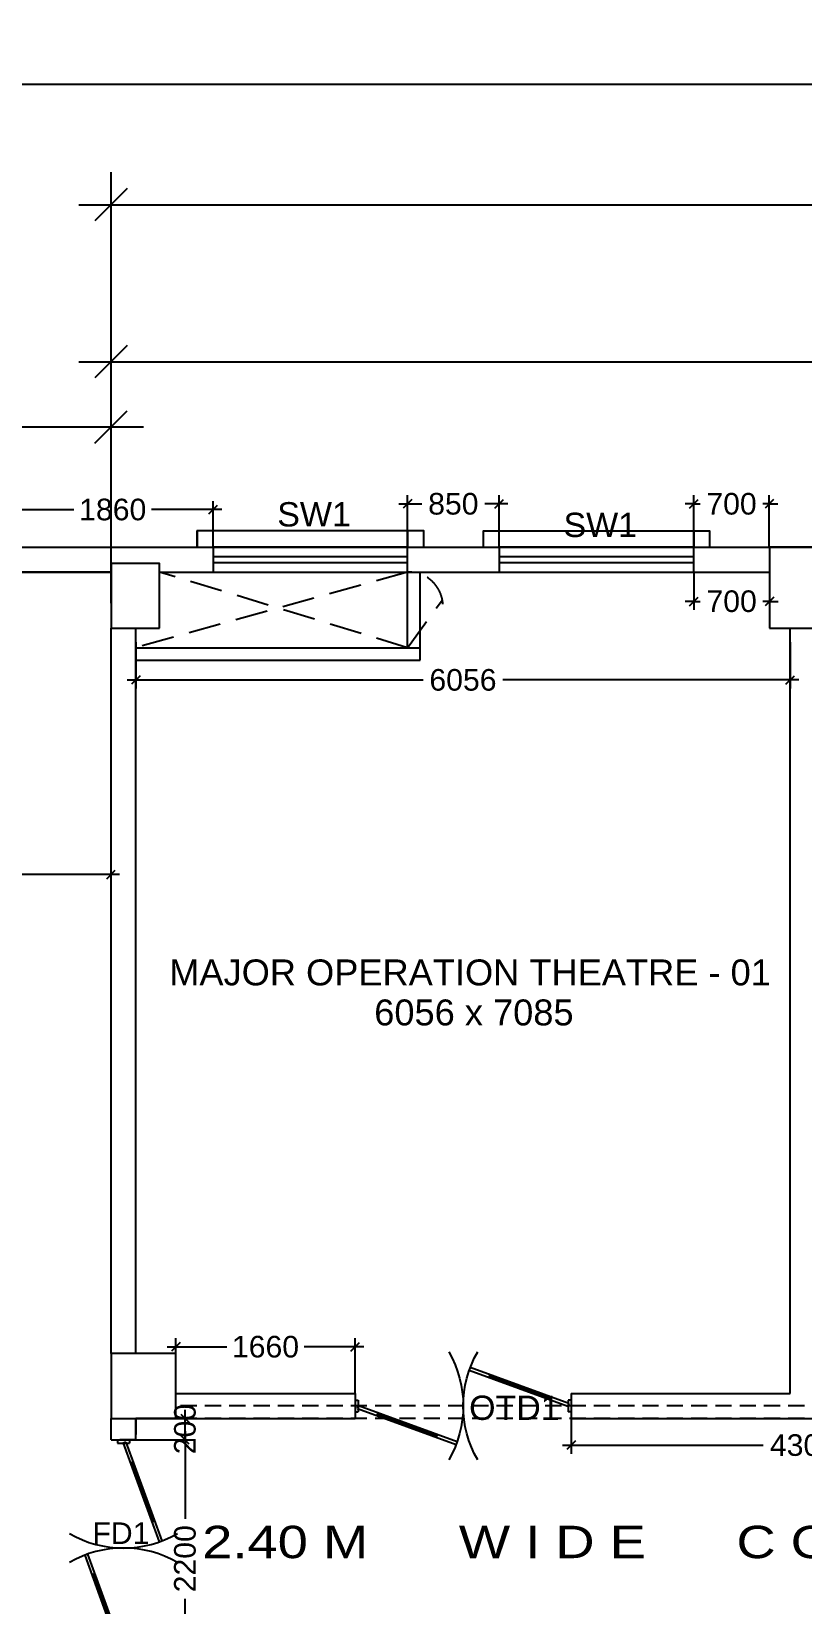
# Model space of a CAD drawing. Extents: x 6345096 to 6738923, y -6490958 to -6305885.
# Drawn here: x 6610143 to 6617280, y -6346804 to -6332241 of the extents above; entities that cross this region are included whole.
import ezdxf
from ezdxf.enums import TextEntityAlignment as Align

# ---------------------------------------------------------------- set-up
doc = ezdxf.new("R2010")
doc.units = 0
doc.header["$LTSCALE"] = 600
doc.header["$MEASUREMENT"] = 0
doc.header["$PDMODE"] = 35
doc.linetypes.add('DASHED', pattern=[0.75, 0.5, -0.25])
doc.linetypes.add('HIDDEN', pattern=[0.375, 0.25, -0.125])
doc.layers.get('0').update_dxf_attribs({"linetype": 'CONTINUOUS'})
doc.layers.get('Defpoints').update_dxf_attribs({"linetype": 'CONTINUOUS'})
for name, color, linetype in [('chajja', 7, 'CONTINUOUS'), ('DIM', 8, 'CONTINUOUS'), ('DIM-TEXT', 8, 'CONTINUOUS'), ('DOOR', 32, 'CONTINUOUS'), ('Duct', 8, 'CONTINUOUS'), ('Ele Proje.', 7, 'CONTINUOUS'), ('Fire Door', 10, 'CONTINUOUS'), ('Fixed Glass', 171, 'CONTINUOUS'), ('HS', 251, 'CONTINUOUS'), ('joinery', 7, 'CONTINUOUS'), ('LA-column', 3, 'CONTINUOUS'), ('REVISIONS', 6, 'CONTINUOUS'), ('Room Dim', 1, 'CONTINUOUS'), ('TXT', 6, 'CONTINUOUS'), ('Walls', 7, 'CONTINUOUS'), ('WIN', 151, 'CONTINUOUS'), ('Working Dim', 5, 'CONTINUOUS')]:
    doc.layers.add(name, color=color, linetype=linetype)
doc.styles.add('ari', font='arial.ttf')
doc.styles.add('ARIAL', font='arial.ttf')
doc.styles.add('RT', font='romant.shx')
doc.styles.get("Standard").update_dxf_attribs({"font": 'romans.shx'})
doc.dimstyles.new('int. dim', dxfattribs={"dimtxt": 200, "dimasz": 80, "dimexe": 80, "dimexo": 0, "dimgap": 70, "dimtad": 0, "dimdec": 0, "dimzin": 12, "dimdsep": 46, "dimtxsty": 'ari', "dimblk": 'OBLIQUE', "dimcen": 2, "dimdle": 80, "dimclrd": 256, "dimclre": 256, "dimclrt": 6, "dimadec": 0, "dimazin": 0, "dimtfac": 1, "dimtdec": 0, "dimtix": 1, "dimtmove": 2, "dimatfit": 3, "dimfxl": 1, "dimtolj": 1, "dimtzin": 0, "dimlwd": -1, "dimlwe": -1, "dimarcsym": 0})
doc.dimstyles.new('STANDARD$0', dxfattribs={"dimscale": 0, "dimtxt": 150, "dimasz": 125, "dimexe": 0.75, "dimexo": 1, "dimgap": 25, "dimtad": 1, "dimdec": 0, "dimdsep": 46, "dimtxsty": 'Standard', "dimblk1": 'DOT', "dimblk2": 'DOT', "dimsah": 1, "dimcen": 2.5, "dimclrd": 1, "dimclre": 1, "dimclrt": 3, "dimadec": 0, "dimazin": 0, "dimtfac": 1, "dimtdec": 0, "dimtmove": 0, "dimatfit": 3, "dimldrblk": 'DOT', "dimfxl": 1, "dimtolj": 1, "dimtzin": 0, "dimarcsym": 0})
doc.dimstyles.new('TEXT', dxfattribs={"dimscale": 0, "dimtxt": 600, "dimasz": 300, "dimexe": 300, "dimexo": 30, "dimgap": 50, "dimtad": 0, "dimdec": 0, "dimzin": 0, "dimdsep": 46, "dimtxsty": 'RT', "dimblk": 'OBLIQUE', "dimcen": 0.09, "dimdle": 300, "dimclrd": 256, "dimclre": 256, "dimclrt": 170, "dimadec": 0, "dimazin": 0, "dimtfac": 1, "dimtdec": 0, "dimtofl": 0, "dimtmove": 2, "dimatfit": 3, "dimfxl": 1, "dimfrac": 2, "dimtolj": 1, "dimtzin": 0, "dimlwd": -1, "dimlwe": -1, "dimarcsym": 0})

# ---------------------------------------------------------------- blocks, each defined once
blk = doc.blocks.new('A$C15456D16')
at = {"layer": 'Fire Door'}
for p, q in [((969, -4), (56, 329)), ((969, -4), (56, 329)), ((969, -4), (56, 329)), ((979, 23), (65, 355)), ((979, 23), (65, 355)), ((979, 23), (65, 355)), ((248, 289), (238, 262)), ((248, 289), (238, 262)), ((248, 289), (238, 262)), ((791, 76), (243, 276)), ((791, 76), (243, 276)), ((791, 76), (243, 276)), ((-1000, 56), (-972, 56)), ((-1000, -56), (-1000, 56)), ((-1000, 56), (-972, 56)), ((-1000, -56), (-1000, 56)), ((-1000, 56), (-972, 56)), ((-1000, -56), (-1000, 56)), ((-979, -23), (-969, 4)), ((-979, -23), (-969, 4)), ((-979, -23), (-969, 4)), ((-972, -56), (-972, 56)), ((-972, -56), (-972, 56)), ((-972, -56), (-972, 56)), ((-969, 4), (-56, -329)), ((-969, 4), (-56, -329)), ((-969, 4), (-56, -329)), ((796, 89), (786, 63)), ((796, 89), (786, 63)), ((796, 89), (786, 63)), ((979, 23), (969, -4)), ((979, 23), (969, -4)), ((979, 23), (969, -4)), ((1000, 56), (972, 56)), ((972, -56), (972, 56)), ((1000, 56), (972, 56)), ((972, -56), (972, 56)), ((1000, 56), (972, 56)), ((972, -56), (972, 56)), ((1000, -56), (1000, 56)), ((1000, -56), (1000, 56)), ((1000, -56), (1000, 56)), ((-1000, -56), (-972, -56)), ((-1000, -56), (-972, -56)), ((-1000, -56), (-972, -56)), ((-979, -23), (-65, -355)), ((-979, -23), (-65, -355)), ((-979, -23), (-65, -355)), ((-796, -89), (-786, -63)), ((-796, -89), (-786, -63)), ((-796, -89), (-786, -63)), ((-791, -76), (-243, -276)), ((-791, -76), (-243, -276)), ((-791, -76), (-243, -276)), ((1000, -56), (972, -56)), ((1000, -56), (972, -56)), ((1000, -56), (972, -56)), ((-238, -262), (-248, -289)), ((-238, -262), (-248, -289)), ((-238, -262), (-248, -289))]:
    blk.add_line(p, q, dxfattribs=at)
at = {"layer": 'Fire Door', "extrusion": (0, 0, -1)}
for centre, major_axis, start_param, end_param in [((-1000, 0), (-1000, 0), 2.617886, 3.665084), ((-1000, 0), (-1000, 0), 2.617886, 3.665084), ((-1000, 0), (-1000, 0), 2.617886, 3.665084), ((1000, 0), (1000, 0), 2.618102, 3.665299), ((1000, 0), (1000, 0), 2.618102, 3.665299), ((1000, 0), (1000, 0), 2.618102, 3.665299)]:
    blk.add_ellipse(centre, major_axis=major_axis, ratio=1, start_param=start_param, end_param=end_param, dxfattribs=at)
blk = doc.blocks.new('_Oblique')
at = {"color": 0, "linetype": 'ByBlock', "lineweight": -2}
blk.add_line((-0.5, -0.5), (0.5, 0.5), dxfattribs=at)
blk = doc.blocks.new('*D266')
at = {"layer": 'Defpoints', "color": 0, "transparency": 16777216}
for p in [(6607279, -6340046), (6607279, -6340253, -9), (6610879, -6340253, -4)]:
    blk.add_point(p, dxfattribs=at)
at = {"layer": 'Working Dim', "transparency": 16777216}
for p, q in [((6607199, -6340046), (6608711, -6340046)), ((6607279, -6340253), (6607279, -6339966)), ((6610959, -6340046), (6609448, -6340046)), ((6610879, -6340253), (6610879, -6339966))]:
    blk.add_line(p, q, dxfattribs=at)
at = {"layer": 'Working Dim', "transparency": 16777216, "xscale": 80, "yscale": 80, "zscale": 80, "rotation": 180}
blk.add_blockref('_Oblique', (6607279, -6340046), dxfattribs=at)
at = {"layer": 'Working Dim', "transparency": 16777216, "xscale": 80, "yscale": 80, "zscale": 80}
blk.add_blockref('_Oblique', (6610879, -6340046), dxfattribs=at)
at = {"layer": 'Working Dim', "color": 6, "transparency": 16777216, "insert": (6609079, -6340046), "char_height": 200, "attachment_point": 5, "style": 'ari'}
blk.add_mtext('\\A1;3600', dxfattribs=at)
blk = doc.blocks.new('*D362')
at = {"layer": 'Defpoints', "color": 0, "transparency": 16777216}
for p in [(6616273, -6336615), (6616273, -6337016, 38), (6616973, -6337015, 43)]:
    blk.add_point(p, dxfattribs=at)
at = {"layer": 'Working Dim', "transparency": 16777216}
for p, q in [((6616273, -6337016), (6616273, -6336535)), ((6616973, -6337015), (6616973, -6336535)), ((6616273, -6336615), (6616193, -6336615)), ((6616273, -6336615), (6616333, -6336615)), ((6616973, -6336615), (6616913, -6336615)), ((6616973, -6336615), (6617053, -6336615))]:
    blk.add_line(p, q, dxfattribs=at)
at = {"layer": 'Working Dim', "transparency": 16777216, "xscale": 80, "yscale": 80, "zscale": 80}
blk.add_blockref('_Oblique', (6616273, -6336615), dxfattribs=at)
at = {"layer": 'Working Dim', "transparency": 16777216, "xscale": 80, "yscale": 80, "zscale": 80, "rotation": 180}
blk.add_blockref('_Oblique', (6616973, -6336615), dxfattribs=at)
at = {"layer": 'Working Dim', "color": 6, "transparency": 16777216, "insert": (6616623, -6336615), "char_height": 200, "attachment_point": 5, "style": 'ari'}
blk.add_mtext('\\A1;700', dxfattribs=at)
blk = doc.blocks.new('*D363')
at = {"layer": 'Defpoints', "color": 0, "transparency": 16777216}
for p in [(6614473, -6336615), (6613623, -6337015, 33), (6614473, -6337015)]:
    blk.add_point(p, dxfattribs=at)
at = {"layer": 'Working Dim', "transparency": 16777216}
for p, q in [((6613623, -6337015), (6613623, -6336535)), ((6614473, -6337015), (6614473, -6336535)), ((6613543, -6336615), (6613757, -6336615)), ((6614553, -6336615), (6614339, -6336615))]:
    blk.add_line(p, q, dxfattribs=at)
at = {"layer": 'Working Dim', "transparency": 16777216, "xscale": 80, "yscale": 80, "zscale": 80, "rotation": 180}
blk.add_blockref('_Oblique', (6613623, -6336615), dxfattribs=at)
at = {"layer": 'Working Dim', "transparency": 16777216, "xscale": 80, "yscale": 80, "zscale": 80}
blk.add_blockref('_Oblique', (6614473, -6336615), dxfattribs=at)
at = {"layer": 'Working Dim', "color": 6, "transparency": 16777216, "insert": (6614048, -6336615), "char_height": 200, "attachment_point": 5, "style": 'ari'}
blk.add_mtext('\\A1;850', dxfattribs=at)
blk = doc.blocks.new('*D364')
at = {"layer": 'Defpoints', "color": 0, "transparency": 16777216}
for p in [(6611825, -6336668), (6609965, -6337015, 38), (6611825, -6337015, 43)]:
    blk.add_point(p, dxfattribs=at)
at = {"layer": 'Working Dim', "transparency": 16777216}
for p, q in [((6609965, -6337015), (6609965, -6336588)), ((6611825, -6337015), (6611825, -6336588)), ((6609885, -6336668), (6610536, -6336668)), ((6611905, -6336668), (6611254, -6336668))]:
    blk.add_line(p, q, dxfattribs=at)
at = {"layer": 'Working Dim', "transparency": 16777216, "xscale": 80, "yscale": 80, "zscale": 80, "rotation": 180}
blk.add_blockref('_Oblique', (6609965, -6336668), dxfattribs=at)
at = {"layer": 'Working Dim', "transparency": 16777216, "xscale": 80, "yscale": 80, "zscale": 80}
blk.add_blockref('_Oblique', (6611825, -6336668), dxfattribs=at)
at = {"layer": 'Working Dim', "color": 6, "transparency": 16777216, "insert": (6610895, -6336668), "char_height": 200, "attachment_point": 5, "style": 'ari'}
blk.add_mtext('\\A1;1860', dxfattribs=at)
blk = doc.blocks.new('*D395')
at = {"layer": 'Defpoints', "color": 0, "transparency": 16777216}
for p in [(6616274, -6337245, 48), (6616974, -6337245, 57), (6616274, -6337517)]:
    blk.add_point(p, dxfattribs=at)
at = {"layer": 'Working Dim', "transparency": 16777216}
for p, q in [((6616274, -6337245), (6616274, -6337597)), ((6616974, -6337245), (6616974, -6337597)), ((6616274, -6337517), (6616194, -6337517)), ((6616274, -6337517), (6616334, -6337517)), ((6616974, -6337517), (6616913, -6337517)), ((6616974, -6337517), (6617054, -6337517))]:
    blk.add_line(p, q, dxfattribs=at)
at = {"layer": 'Working Dim', "transparency": 16777216, "xscale": 80, "yscale": 80, "zscale": 80}
blk.add_blockref('_Oblique', (6616274, -6337517), dxfattribs=at)
at = {"layer": 'Working Dim', "transparency": 16777216, "xscale": 80, "yscale": 80, "zscale": 80, "rotation": 180}
blk.add_blockref('_Oblique', (6616974, -6337517), dxfattribs=at)
at = {"layer": 'Working Dim', "color": 6, "transparency": 16777216, "insert": (6616624, -6337517), "char_height": 200, "attachment_point": 5, "style": 'ari'}
blk.add_mtext('\\A1;700', dxfattribs=at)
blk = doc.blocks.new('*D464')
at = {"layer": 'Defpoints', "color": 0, "transparency": 16777216}
for p in [(6651939, -6332733), (6531899, -6337015, 5), (6651939, -6337165, 1)]:
    blk.add_point(p, dxfattribs=at)
at = {"layer": 'DIM', "color": 8, "transparency": 16777216}
for p, q in [((6531899, -6337015), (6531899, -6332433)), ((6651939, -6337165), (6651939, -6332433)), ((6531599, -6332733), (6589970, -6332733)), ((6652239, -6332733), (6593868, -6332733))]:
    blk.add_line(p, q, dxfattribs=at)
at = {"layer": 'DIM', "color": 8, "transparency": 16777216, "xscale": 300, "yscale": 300, "zscale": 300, "rotation": 180}
blk.add_blockref('_Oblique', (6531899, -6332733), dxfattribs=at)
at = {"layer": 'DIM', "color": 8, "transparency": 16777216, "xscale": 300, "yscale": 300, "zscale": 300}
blk.add_blockref('_Oblique', (6651939, -6332733), dxfattribs=at)
at = {"layer": 'DIM', "color": 7, "transparency": 16777216, "insert": (6591919, -6332733), "char_height": 750, "attachment_point": 5, "style": 'ari'}
blk.add_mtext('\\A1;120.04m', dxfattribs=at)
blk = doc.blocks.new('*D467')
at = {"layer": 'Defpoints', "color": 0, "transparency": 16777216}
for p in [(6651939, -6333845), (6610880, -6337165), (6651939, -6337165, 1)]:
    blk.add_point(p, dxfattribs=at)
at = {"layer": 'DIM', "color": 8, "transparency": 16777216}
for p, q in [((6610880, -6337165), (6610880, -6333545)), ((6651939, -6337165), (6651939, -6333545)), ((6610580, -6333845), (6629701, -6333845)), ((6652239, -6333845), (6633117, -6333845))]:
    blk.add_line(p, q, dxfattribs=at)
at = {"layer": 'DIM', "color": 8, "transparency": 16777216, "xscale": 300, "yscale": 300, "zscale": 300, "rotation": 180}
blk.add_blockref('_Oblique', (6610880, -6333845), dxfattribs=at)
at = {"layer": 'DIM', "color": 8, "transparency": 16777216, "xscale": 300, "yscale": 300, "zscale": 300}
blk.add_blockref('_Oblique', (6651939, -6333845), dxfattribs=at)
at = {"layer": 'DIM', "color": 7, "transparency": 16777216, "insert": (6631409, -6333845), "char_height": 750, "attachment_point": 5, "style": 'ari'}
blk.add_mtext('\\A1;41.06m', dxfattribs=at)
blk = doc.blocks.new('*D986')
at = {"layer": 'Defpoints', "color": 0, "transparency": 16777216}
for p in [(6611109, -6345280, 5), (6611564, -6345280), (6611109, -6347481, 5)]:
    blk.add_point(p, dxfattribs=at)
at = {"layer": 'Working Dim', "transparency": 16777216}
for p, q in [((6611564, -6345200), (6611564, -6346010)), ((6611109, -6345280), (6611644, -6345280)), ((6611564, -6347561), (6611564, -6346750)), ((6611109, -6347481), (6611644, -6347481))]:
    blk.add_line(p, q, dxfattribs=at)
at = {"layer": 'Working Dim', "transparency": 16777216, "xscale": 80, "yscale": 80, "zscale": 80}
for p, rotation in [((6611564, -6345280), 90), ((6611564, -6347481), 270)]:
    blk.add_blockref('_Oblique', p, dxfattribs=dict(at, rotation=rotation))
at = {"layer": 'Working Dim', "color": 6, "transparency": 16777216, "insert": (6611564, -6346380), "char_height": 200, "attachment_point": 5, "rotation": 90, "style": 'ari'}
blk.add_mtext('\\A1;2200', dxfattribs=at)
blk = doc.blocks.new('*D987')
at = {"layer": 'Defpoints', "color": 0, "transparency": 16777216}
for p in [(6611109, -6345080, 5), (6611564, -6345080), (6611109, -6345280, 5)]:
    blk.add_point(p, dxfattribs=at)
at = {"layer": 'Working Dim', "transparency": 16777216}
for p, q in [((6611564, -6345080), (6611564, -6345000)), ((6611109, -6345080), (6611644, -6345080)), ((6611564, -6345280), (6611564, -6345080)), ((6611109, -6345280), (6611644, -6345280)), ((6611564, -6345280), (6611564, -6345360))]:
    blk.add_line(p, q, dxfattribs=at)
at = {"layer": 'Working Dim', "transparency": 16777216, "xscale": 80, "yscale": 80, "zscale": 80}
for p, rotation in [((6611564, -6345080), 270), ((6611564, -6345280), 90)]:
    blk.add_blockref('_Oblique', p, dxfattribs=dict(at, rotation=rotation))
at = {"layer": 'Working Dim', "color": 6, "transparency": 16777216, "insert": (6611564, -6345180), "char_height": 200, "attachment_point": 5, "rotation": 90, "style": 'ari'}
blk.add_mtext('\\A1;200', dxfattribs=at)
blk = doc.blocks.new('*D1283')
at = {"layer": 'Defpoints', "color": 0, "linetype": 'Continuous', "transparency": 16777216}
for p in [(6651939, -6335299), (6610880, -6337535, 2), (6651939, -6337536, 1)]:
    blk.add_point(p, dxfattribs=at)
at = {"layer": 'DIM-TEXT', "transparency": 16777216}
for p, q in [((6610880, -6337535), (6610880, -6334999)), ((6651939, -6337536), (6651939, -6334999)), ((6610580, -6335299), (6623160, -6335299)), ((6652239, -6335299), (6639659, -6335299))]:
    blk.add_line(p, q, dxfattribs=at)
at = {"layer": 'DIM-TEXT', "linetype": 'Continuous', "transparency": 16777216, "xscale": 300, "yscale": 300, "zscale": 300, "rotation": 180}
blk.add_blockref('_Oblique', (6610880, -6335299), dxfattribs=at)
at = {"layer": 'DIM-TEXT', "linetype": 'Continuous', "transparency": 16777216, "xscale": 300, "yscale": 300, "zscale": 300}
blk.add_blockref('_Oblique', (6651939, -6335299), dxfattribs=at)
at = {"layer": 'DIM-TEXT', "color": 170, "linetype": 'Continuous', "transparency": 16777216, "insert": (6631410, -6335299), "char_height": 750, "attachment_point": 5, "style": 'ari'}
blk.add_mtext('\\A1;{\\H1.067x;EMERGENCY MEDICINE DEPT.}', dxfattribs=at)
blk = doc.blocks.new('*D1290')
at = {"layer": 'Defpoints', "color": 0, "transparency": 16777216}
for p in [(6610880, -6335903), (6607050, -6337015), (6610880, -6337015, -8)]:
    blk.add_point(p, dxfattribs=at)
at = {"layer": 'DIM', "color": 8, "transparency": 16777216}
for p, q in [((6607050, -6337015), (6607050, -6335603)), ((6610880, -6337015), (6610880, -6335603)), ((6606750, -6335903), (6608030, -6335903)), ((6611180, -6335903), (6609899, -6335903))]:
    blk.add_line(p, q, dxfattribs=at)
at = {"layer": 'DIM', "color": 8, "transparency": 16777216, "xscale": 300, "yscale": 300, "zscale": 300, "rotation": 180}
blk.add_blockref('_Oblique', (6607050, -6335903), dxfattribs=at)
at = {"layer": 'DIM', "color": 8, "transparency": 16777216, "xscale": 300, "yscale": 300, "zscale": 300}
blk.add_blockref('_Oblique', (6610880, -6335903), dxfattribs=at)
at = {"layer": 'DIM', "color": 7, "transparency": 16777216, "insert": (6608965, -6335903), "char_height": 500, "attachment_point": 5, "style": 'ari'}
blk.add_mtext('\\A1;3.83m', dxfattribs=at)
blk = doc.blocks.new('*D2023')
at = {"layer": 'Defpoints', "color": 0, "transparency": 16777216}
for p in [(6611109, -6337894), (6617165, -6337894), (6617165, -6338245)]:
    blk.add_point(p, dxfattribs=at)
at = {"layer": 'Working Dim', "transparency": 16777216}
for p, q in [((6611109, -6337894), (6611109, -6338325)), ((6617165, -6337894), (6617165, -6338325)), ((6611029, -6338245), (6613768, -6338245)), ((6617245, -6338245), (6614507, -6338245))]:
    blk.add_line(p, q, dxfattribs=at)
at = {"layer": 'Working Dim', "transparency": 16777216, "xscale": 80, "yscale": 80, "zscale": 80, "rotation": 180}
blk.add_blockref('_Oblique', (6611109, -6338245), dxfattribs=at)
at = {"layer": 'Working Dim', "transparency": 16777216, "xscale": 80, "yscale": 80, "zscale": 80}
blk.add_blockref('_Oblique', (6617165, -6338245), dxfattribs=at)
at = {"layer": 'Working Dim', "color": 6, "transparency": 16777216, "insert": (6614137, -6338245), "char_height": 200, "attachment_point": 5, "style": 'ari'}
blk.add_mtext('\\A1;6056', dxfattribs=at)
blk = doc.blocks.new('Z$W@#5624')
at = {"layer": 'DOOR'}
for p, q in [((19, 470), (840, 769)), ((28, 446), (849, 745)), ((188, 518), (680, 697)), ((676, 709), (685, 685)), ((183, 529), (192, 506)), ((0, 400), (0, 499)), ((0, 499), (25, 499)), ((0, 400), (25, 400)), ((19, 470), (28, 446)), ((25, 400), (25, 499)), ((1770, 453), (949, 154)), ((1779, 429), (957, 130)), ((1614, 369), (1606, 393)), ((1779, 429), (1770, 453)), ((1798, 499), (1773, 499)), ((1773, 400), (1773, 499)), ((1798, 400), (1773, 400)), ((1798, 400), (1798, 499)), ((1610, 381), (1117, 202)), ((1113, 214), (1122, 190))]:
    blk.add_line(p, q, dxfattribs=at)
at = {"layer": 'DOOR', "color": 145}
for centre, start_param, end_param in [((0, 449), 2.617994, 3.665191), ((1798, 449), -0.523599, 0.523599)]:
    blk.add_ellipse(centre, major_axis=(-899, 0), ratio=1, start_param=start_param, end_param=end_param, dxfattribs=at)
blk = doc.blocks.new('*D2071')
at = {"layer": 'Defpoints', "color": 0, "transparency": 16777216}
for p in [(6613139, -6344418), (6611479, -6344850), (6613139, -6344850, -2)]:
    blk.add_point(p, dxfattribs=at)
at = {"layer": 'Working Dim', "transparency": 16777216}
for p, q in [((6611399, -6344418), (6611951, -6344418)), ((6611479, -6344850), (6611479, -6344338)), ((6613219, -6344418), (6612668, -6344418)), ((6613139, -6344850), (6613139, -6344338))]:
    blk.add_line(p, q, dxfattribs=at)
at = {"layer": 'Working Dim', "transparency": 16777216, "xscale": 80, "yscale": 80, "zscale": 80, "rotation": 180}
blk.add_blockref('_Oblique', (6611479, -6344418), dxfattribs=at)
at = {"layer": 'Working Dim', "transparency": 16777216, "xscale": 80, "yscale": 80, "zscale": 80}
blk.add_blockref('_Oblique', (6613139, -6344418), dxfattribs=at)
at = {"layer": 'Working Dim', "color": 6, "transparency": 16777216, "insert": (6612309, -6344418), "char_height": 200, "attachment_point": 5, "style": 'ari'}
blk.add_mtext('\\A1;1660', dxfattribs=at)
blk = doc.blocks.new('*D2072')
at = {"layer": 'Defpoints', "color": 0, "transparency": 16777216}
for p in [(6615139, -6345080, -2), (6619439, -6345080), (6619439, -6345329)]:
    blk.add_point(p, dxfattribs=at)
at = {"layer": 'Working Dim', "transparency": 16777216}
for p, q in [((6615139, -6345080), (6615139, -6345409)), ((6619439, -6345080), (6619439, -6345409)), ((6615059, -6345329), (6616917, -6345329)), ((6619519, -6345329), (6617662, -6345329))]:
    blk.add_line(p, q, dxfattribs=at)
at = {"layer": 'Working Dim', "transparency": 16777216, "xscale": 80, "yscale": 80, "zscale": 80, "rotation": 180}
blk.add_blockref('_Oblique', (6615139, -6345329), dxfattribs=at)
at = {"layer": 'Working Dim', "transparency": 16777216, "xscale": 80, "yscale": 80, "zscale": 80}
blk.add_blockref('_Oblique', (6619439, -6345329), dxfattribs=at)
at = {"layer": 'Working Dim', "color": 6, "transparency": 16777216, "insert": (6617289, -6345329), "char_height": 200, "attachment_point": 5, "style": 'ari'}
blk.add_mtext('\\A1;4300', dxfattribs=at)
blk = doc.blocks.new('A$C2CD672AE')
at = {"layer": 'Ele Proje.', "color": 8, "linetype": 'HIDDEN'}
for points, elevation in [([(81505.7, 119408.5), (81505.7, 119558.5), (81355.7, 119558.5), (81355.7, 119408.5)], -8.9), ([(83455.7, 119408.5), (83455.7, 119558.5), (83305.7, 119558.5), (83305.7, 119408.5)], -8.9), ([(84153.7, 119408.1), (84153.7, 119558.1), (84003.7, 119558.1), (84003.7, 119408.1)], -4), ([(86103.7, 119408.1), (86103.7, 119558.1), (85953.7, 119558.1), (85953.7, 119408.1)], -4)]:
    blk.add_lwpolyline(points, dxfattribs=dict(at, elevation=elevation))
at = {"layer": 'Fixed Glass', "color": 8, "linetype": 'HIDDEN'}
blk.add_line((81505.7, 119323, 1.1), (83305.7, 119323, 1.1), dxfattribs=at)
at = {"layer": 'Fixed Glass', "color": 8, "linetype": 'HIDDEN', "elevation": 1.1}
blk.add_lwpolyline([(81505.7, 119408.5), (81505.7, 119178.5), (83305.7, 119178.5), (83305.7, 119408.5)], close=True, dxfattribs=at)
blk.add_lwpolyline([(83305.7, 119263.9), (81505.7, 119263.9)], dxfattribs=at)
at = {"layer": 'Walls', "color": 8, "linetype": 'HIDDEN'}
for p, q in [((76530.1, 119408.5), (110730, 119408.4)), ((77110.1, 119178.5), (80559.9, 119178.5)), ((80559.9, 119178.5), (77110.2, 119178.6)), ((81009.9, 119178.5), (86654, 119178.5)), ((83305.4, 118478.1), (83305.4, 119178.1)), ((83420.4, 118478.1), (83420.4, 119178.1)), ((80559.9, 111943.5), (80559.9, 118658.4)), ((80789.9, 111943.5), (80789.9, 118658.4)), ((80789.6, 118478.1), (83420.4, 118478.1)), ((80789.6, 118363.1), (83420.4, 118363.1)), ((88104.3, 111458.5), (81159.9, 111458.5)), ((88104.3, 111343.5), (81159.9, 111343.5))]:
    blk.add_line(p, q, dxfattribs=at)
at = {"layer": 'Walls', "color": 8, "linetype": 'HIDDEN', "extrusion": (-0.000145144, -2.24803e-17, 1)}
blk.add_line((83420.4, 118363.1), (83420.4, 118478.1), dxfattribs=at)
at = {"layer": 'Walls', "color": 8, "linetype": 'HIDDEN', "elevation": 9.7}
blk.add_lwpolyline([(86654, 119408.4), (86654, 119408.5)], dxfattribs=at)
at = {"layer": 'Walls', "color": 8, "linetype": 'HIDDEN'}
blk.add_lwpolyline([(80789.9, 111343.5), (80789.9, 111143.5), (80559.9, 111143.5), (80559.9, 111343.5)], dxfattribs=at)
at = {"layer": 'TXT', "color": 8, "linetype": 'HIDDEN', "style": 'ARIAL', "width": 1.2}
blk.add_text('2.40 M      W I D E      C O R R I D O R', height=300, dxfattribs=at).set_placement((85734.4, 110049.2, 1), align=Align.CENTER)

msp = doc.modelspace()

# ---------------------------------------------------------------- linework, layer by layer
at = {"layer": 'chajja', "color": 8}
for p, q in [((6613625.082, -6336865.404), (6611825.082, -6336865.404)), ((6616273.105, -6336865.837), (6614473.105, -6336865.837))]:
    msp.add_line(p, q, dxfattribs=at)
at = {"layer": 'DOOR', "linetype": 'DASHED'}
msp.add_line((6613624.796, -6337945.781), (6613946.082, -6337501.785), dxfattribs=at)
msp.add_arc((6613635.299, -6337562.288), 316.618, 3.3647117, 91.9010154, dxfattribs=at)
at = {"layer": 'Duct', "linetype": 'DASHED'}
for p, q in [((6613624.572, -6337245.845, 1.082), (6611109.261, -6337945.781, 701.679)), ((6613624.796, -6337945.781, -705.558), (6611329.257, -6337245.395, -0.24))]:
    msp.add_line(p, q, dxfattribs=at)
at = {"layer": 'Ele Proje.'}
for points, elevation in [([(6611825.082, -6337015.404), (6611825.082, -6336865.404), (6611675.082, -6336865.404), (6611675.082, -6337015.404)], -8.941), ([(6613775.082, -6337015.404), (6613775.082, -6336865.404), (6613625.082, -6336865.404), (6613625.082, -6337015.404)], -8.941), ([(6614473.105, -6337015.837), (6614473.105, -6336865.837), (6614323.105, -6336865.837), (6614323.105, -6337015.837)], -4.032), ([(6616423.105, -6337015.837), (6616423.105, -6336865.837), (6616273.105, -6336865.837), (6616273.105, -6337015.837)], -4.032)]:
    msp.add_lwpolyline(points, dxfattribs=dict(at, elevation=elevation))
at = {"layer": 'Fixed Glass'}
msp.add_line((6611825.082, -6337100.855, 1.094), (6613625.082, -6337100.855, 1.094), dxfattribs=at)
at = {"layer": 'Fixed Glass', "elevation": 1.094}
msp.add_lwpolyline([(6611825.082, -6337015.404), (6611825.082, -6337245.404), (6613625.082, -6337245.404), (6613625.082, -6337015.404)], close=True, dxfattribs=at)
msp.add_lwpolyline([(6613625.082, -6337159.954), (6611825.082, -6337159.954)], dxfattribs=at)
at = {"layer": 'LA-column', "color": 2}
for points, elevation in [([(6616973.353, -6337765.45), (6617723.353, -6337765.45), (6617723.353, -6337015.45), (6616973.353, -6337015.45)], 1.031), ([(6611329.353, -6337765.431), (6611329.353, -6337165.431), (6610879.353, -6337165.431), (6610879.353, -6337765.431)], 5.131), ([(6610879.353, -6345080.431), (6611479.353, -6345080.431), (6611479.353, -6344480.431), (6610879.353, -6344480.431)], -8.668)]:
    msp.add_lwpolyline(points, close=True, dxfattribs=dict(at, elevation=elevation))
at = {"layer": 'Walls', "linetype": 'Continuous'}
for p, q in [((6606849.44, -6337015.381), (6641049.354, -6337015.5)), ((6607429.53, -6337245.383), (6610879.263, -6337245.395)), ((6610879.267, -6337245.389), (6607429.534, -6337245.332)), ((6611329.263, -6337245.397), (6616973.353, -6337245.416)), ((6610879.441, -6344480.409, -7.637), (6610879.441, -6337765.431, -12.768)), ((6611109.438, -6344480.409, -12.768), (6611109.438, -6337765.431, -12.768)), ((6617165.438, -6344850.445, -12.768), (6617165.438, -6337765.414, -12.768)), ((6611108.994, -6337945.781), (6613739.796, -6337945.781)), ((6611108.994, -6338060.781), (6613739.796, -6338060.781)), ((6611479.353, -6344850.45, -12.768), (6613139.438, -6344850.449, -12.768)), ((6613139.438, -6344850.438, -15.051), (6613139.438, -6345080.449, -15.051)), ((6615139.438, -6344850.436, -15.051), (6615139.438, -6345080.447, -15.051)), ((6615139.438, -6344850.447, -12.768), (6617165.438, -6344850.445, -12.768)), ((6610879.441, -6345280.431, -12.768), (6610879.441, -6345080.431, -12.768)), ((6611109.441, -6345280.431, -12.768), (6611109.441, -6345080.431, -12.768)), ((6611479.353, -6345080.45, -12.768), (6613139.438, -6345080.449, -12.768)), ((6615139.438, -6345080.447, -12.768), (6619411.439, -6345080.443, -12.768)), ((6610879.44, -6345280.431, -12.768), (6611109.441, -6345280.431, -12.768))]:
    msp.add_line(p, q, dxfattribs=at)
at = {"layer": 'Walls'}
for p, q in [((6613624.796, -6337945.781), (6613624.796, -6337245.845)), ((6613739.796, -6337945.781), (6613739.796, -6337245.844))]:
    msp.add_line(p, q, dxfattribs=at)
at = {"layer": 'Walls', "linetype": 'Continuous', "extrusion": (-0.000145144, -2.24803e-17, 1)}
msp.add_line((6613739.796, -6338060.781), (6613739.796, -6337945.781), dxfattribs=at)
at = {"layer": 'Walls', "linetype": 'Continuous', "elevation": 9.699}
msp.add_lwpolyline([(6616973.353, -6337015.486), (6616973.353, -6337015.416)], dxfattribs=at)
at = {"layer": 'WIN', "linetype": 'Continuous'}
msp.add_line((6614473.105, -6337101.287, 6.003), (6616273.105, -6337101.287, 6.003), dxfattribs=at)
at = {"layer": 'WIN', "linetype": 'Continuous', "elevation": 6.003}
msp.add_lwpolyline([(6614473.105, -6337015.837), (6614473.105, -6337245.837), (6616273.105, -6337245.837), (6616273.105, -6337015.837)], close=True, dxfattribs=at)
msp.add_lwpolyline([(6616273.105, -6337160.386), (6614473.105, -6337160.386)], dxfattribs=at)

# ---------------------------------------------------------------- block references
at = {"layer": 'DOOR', "linetype": 'Continuous', "xscale": -1.112496830523014, "yscale": 1.112496834248304, "zscale": 1.112496835328985, "rotation": 180}
msp.add_blockref('Z$W@#5624', (6613139.438, -6344465.434, -12.768), dxfattribs=at)
at = {"layer": 'Fire Door', "color": 3, "lineweight": 0, "xscale": -1, "rotation": 270}
msp.add_blockref('A$C15456D16', (6610994.44, -6346280.449, -10.486), dxfattribs=at)
at = {"layer": 'HS'}
msp.add_blockref('A$C2CD672AE', (6530319.294, -6456423.902, 8.17), dxfattribs=at)

# ---------------------------------------------------------------- texts
at = {"layer": 'Fire Door', "style": 'ARIAL'}
msp.add_text('FD1', height=200, dxfattribs=at).set_placement((6610970.733, -6346243.511, -10.548), align=Align.CENTER)
at = {"layer": 'joinery', "style": 'ari'}
for p in [(6612758.571, -6336823.708, -14.774), (6615408.435, -6336921.363, 2.028)]:
    msp.add_text('SW1', height=225, dxfattribs=at).set_placement(p, align=Align.CENTER)
msp.add_text('OTD1', height=225, dxfattribs=at).set_placement((6614193.959, -6345094.528, -12.768))
at = {"layer": 'REVISIONS', "style": 'ARIAL'}
msp.add_text('MAJOR OPERATION THEATRE - 01', height=240, dxfattribs=at).set_placement((6614202.685, -6341072.059, -7.637), align=Align.CENTER)
at = {"layer": 'Room Dim', "style": 'ARIAL'}
msp.add_text('6056 x 7085', height=240, dxfattribs=at).set_placement((6614238.336, -6341322.482, -7.637), align=Align.MIDDLE_CENTER)

# ---------------------------------------------------------------- dimensions: what is measured, and where the dimension line sits
at = {"layer": 'DIM'}
for base, p1, p2, override, picture, middle in [((6651939.059, -6332733.427), (6531899.389, -6337015.366, 5.131), (6651939.059, -6337165.48, 1.031), {"dimscale": 1, "dimtxt": 750, "dimasz": 300, "dimexe": 300, "dimexo": 0, "dimgap": 1, "dimtad": 0, "dimdec": 2, "dimlfac": 0.001, "dimzin": 0, "dimpost": 'm', "dimtxsty": 'ari', "dimblk1": 'Oblique', "dimblk2": 'Oblique', "dimcen": 0, "dimdle": 300, "dimclrd": 8, "dimclre": 8, "dimclrt": 7, "dimadec": 2, "dimtdec": 2, "dimtmove": 2, "dimfxl": 0.75, "dimfrac": 1, "dimlwd": 65535, "dimlwe": 65535}, '*D464', (6591919.224, -6332733.427)), ((6651939.059, -6333844.636), (6610879.531, -6337165.318), (6651939.059, -6337165.48, 1.031), {"dimscale": 1, "dimtxt": 750, "dimasz": 300, "dimexe": 300, "dimexo": 0, "dimgap": 1, "dimtad": 0, "dimdec": 2, "dimlfac": 0.001, "dimzin": 0, "dimpost": 'm', "dimtxsty": 'ari', "dimblk1": 'Oblique', "dimblk2": 'Oblique', "dimcen": 0, "dimdle": 300, "dimclrd": 8, "dimclre": 8, "dimclrt": 7, "dimadec": 2, "dimtdec": 2, "dimtmove": 2, "dimfxl": 0.75, "dimfrac": 1, "dimlwd": 65535, "dimlwe": 65535}, '*D467', (6631409.295, -6333844.636)), ((6610879.531, -6335902.995), (6607049.53, -6337015.382), (6610879.531, -6337015.376, -7.648), {"dimscale": 1, "dimtxt": 500, "dimasz": 300, "dimexe": 300, "dimexo": 0, "dimgap": 1, "dimtad": 0, "dimdec": 2, "dimlfac": 0.001, "dimzin": 0, "dimpost": 'm', "dimtxsty": 'ari', "dimblk1": 'Oblique', "dimblk2": 'Oblique', "dimcen": 0, "dimdle": 300, "dimclrd": 8, "dimclre": 8, "dimclrt": 7, "dimadec": 2, "dimtdec": 2, "dimtmove": 2, "dimfxl": 0.75, "dimfrac": 1, "dimlwd": 65535, "dimlwe": 65535}, '*D1290', (6608964.53, -6335902.995))]:
    dim = msp.add_linear_dim(base=base, p1=p1, p2=p2, dimstyle='STANDARD$0', override=override, dxfattribs=at)
    dim.commit()
    dim.dimension.update_dxf_attribs({"geometry": picture, "text_midpoint": middle})
at = {"layer": 'DIM-TEXT', "linetype": 'Continuous'}
dim = msp.add_linear_dim(base=(6651939.497, -6335299.46, -12.768), p1=(6610879.531, -6337535.431, -10.486), p2=(6651939.497, -6337535.544, -11.737), text='{\\H1.067x;EMERGENCY MEDICINE DEPT.}', dimstyle='TEXT', override={"dimscale": 1, "dimtxt": 750, "dimexo": 0, "dimtxsty": 'ari'}, dxfattribs=at)
dim.commit()
dim.dimension.update_dxf_attribs({"geometry": '*D1283', "text_midpoint": (6631409.514, -6335299.46, -12.768)})
at = {"layer": 'Working Dim', "color": 6}
for base, p1, p2, angle, picture, middle in [((6611825.082, -6336668.284, -42.231), (6609964.901, -6337015.394, -3.825), (6611825.082, -6337015.404, 1.094), 180, '*D364', (6610894.992, -6336668.284, -42.231)), ((6614473.105, -6336614.752, -42.231), (6613623.083, -6337015.408, -8.909), (6614473.105, -6337015.408, -42.231), 180, '*D363', (6614048.094, -6336614.752, -42.231)), ((6616273.105, -6336614.752, -42.231), (6616973.353, -6337015.416, 1.031), (6616273.105, -6337015.837, -4.032), 180, '*D362', (6616623.229, -6336614.752, -42.231)), ((6616273.605, -6337517.26, -42.231), (6616973.621, -6337245.489, 14.83), (6616273.605, -6337245.414, 6.003), 180, '*D395', (6616623.613, -6337517.26, -42.231)), ((6611563.595, -6345080.469, -12.768), (6611109.441, -6345280.431, -7.637), (6611109.441, -6345080.469, -7.637), 90, '*D987', (6611563.595, -6345180.45, -12.768)), ((6611563.595, -6345280.431, -12.768), (6611109.441, -6347480.547, -7.637), (6611109.441, -6345280.431, -7.637), 90, '*D986', (6611563.595, -6346380.489, -12.768))]:
    dim = msp.add_linear_dim(base=base, p1=p1, p2=p2, angle=angle, dimstyle='int. dim', override={"dimtxt": 200, "dimarcsym": 1}, dxfattribs=at)
    dim.commit()
    dim.dimension.update_dxf_attribs({"geometry": picture, "text_midpoint": middle})
for base, p1, p2, picture, middle in [((6617165.438, -6338245.195, -12.768), (6611109.438, -6337893.891, -12.768), (6617165.438, -6337893.891, -12.768), '*D2023', (6614137.438, -6338245.195, -12.768)), ((6607279.44, -6340046.169, 9.231), (6610879.263, -6340252.71, 5.131), (6607279.44, -6340252.71, -0.116), '*D266', (6609079.351, -6340046.169, 9.231)), ((6613139.438, -6344418.258, -12.768), (6611479.353, -6344850.45, -12.768), (6613139.438, -6344850.438, -15.051), '*D2071', (6612309.396, -6344418.258, -12.768)), ((6619439.216, -6345329.054, -12.768), (6615139.438, -6345080.431, -15.051), (6619439.216, -6345080.431, -12.768), '*D2072', (6617289.327, -6345329.054, -12.768))]:
    dim = msp.add_linear_dim(base=base, p1=p1, p2=p2, dimstyle='int. dim', override={"dimtxt": 200, "dimarcsym": 1}, dxfattribs=at)
    dim.commit()
    dim.dimension.update_dxf_attribs({"geometry": picture, "text_midpoint": middle})

doc.saveas('drawing.dxf')
